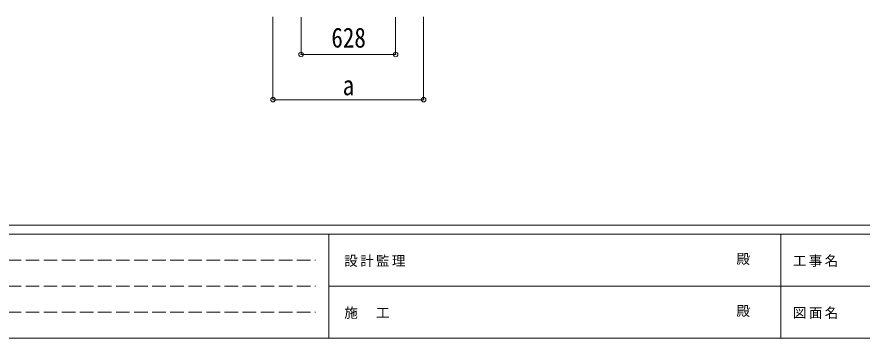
# Model space of a CAD drawing. Units: millimetres at full size, sheet at 1:30; details may follow other scales. Extents: x -8432 to 8432, y -5820 to 5820.
# Drawn here: x -5520 to 89, y -5820 to -3690 of the extents above; entities that cross this region are included whole.
import ezdxf
from ezdxf.enums import TextEntityAlignment as Align

# ---------------------------------------------------------------- set-up
doc = ezdxf.new("R2010")
doc.units = ezdxf.units.MM
doc.header["$LTSCALE"] = 30
doc.header["$PDMODE"] = 32
doc.header["$PDSIZE"] = 30
doc.linetypes.add('DASHED3', pattern=[4, 3, -1])
doc.layers.add('0-6_OTH_LINE', color=6, linetype='Continuous', lineweight=9)
doc.layers.add('F-0_240', color=7, linetype='Continuous', lineweight=9)
doc.styles.add('ＭＳ ゴシック', font='')
doc.styles.get('ＭＳ ゴシック').set_extended_font_data('MS Gothic')

msp = doc.modelspace()

# ---------------------------------------------------------------- linework, layer by layer
at = {"layer": '0-6_OTH_LINE'}
for p, q in [((-3820.61, -4238.59), (-3820.61, -3689.59)), ((-3634.61, -3938.59), (-3634.61, -3692.29)), ((-3006.61, -3938.59), (-3006.61, -3692.29)), ((-2820.61, -4238.59), (-2820.61, -3689.59)), ((-3634.61, -3938.59), (-3006.61, -3938.59)), ((-2820.61, -4238.59), (-3820.61, -4238.59))]:
    msp.add_line(p, q, dxfattribs=at)
for p in [(-3634.61, -3938.59), (-3006.61, -3938.59), (-3820.61, -4238.59), (-2820.61, -4238.59)]:
    msp.add_point(p, dxfattribs=at)
at = {"layer": 'F-0_240', "color": 5}
for p, q in [((-8432.06, -5070), (8007.94, -5070)), ((-8432.06, -5130), (5341.19, -5130)), ((-3448.82, -5130), (-3448.82, -5820)), ((-448.82, -5130), (-448.82, -5820)), ((-3448.82, -5475), (2701.18, -5475)), ((-8432.06, -5820), (8007.94, -5820))]:
    msp.add_line(p, q, dxfattribs=at)
at = {"layer": 'F-0_240', "color": 4, "linetype": 'DASHED3'}
for p, q in [((-8342.06, -5302.5), (-3538.82, -5302.5)), ((-8342.06, -5475), (-3538.82, -5475)), ((-8342.06, -5647.5), (-3538.82, -5647.5))]:
    msp.add_line(p, q, dxfattribs=at)

# ---------------------------------------------------------------- texts
at = {"layer": '0-6_OTH_LINE', "color": 7, "style": 'ＭＳ ゴシック', "width": 0.85}
for s, p in [('628', (-3433.11, -3932.59)), ('a', (-3358.11, -4248.59))]:
    msp.add_text(s, height=132, dxfattribs=at).set_placement(p, align=Align.BOTTOM_LEFT)
at = {"layer": 'F-0_240', "style": 'ＭＳ ゴシック'}
for p in [(-744.53, -5347.5), (-744.53, -5692.5)]:
    msp.add_text('殿', height=65.98, dxfattribs=at).set_placement(p, align=Align.BOTTOM_LEFT)
at = {"layer": 'F-0_240', "char_height": 65.98, "attachment_point": 7, "style": 'ＭＳ ゴシック'}
for s, insert in [('\\T1.17;設計監理', (-3347.49, -5347.5)), ('\\T1.17;工事名', (-369.71, -5347.5)), ('\\T1.17;施\u3000工', (-3347.49, -5692.5)), ('\\T1.17;図面名', (-369.71, -5692.5))]:
    msp.add_mtext(s, dxfattribs=dict(at, insert=insert))

doc.saveas('drawing.dxf')
